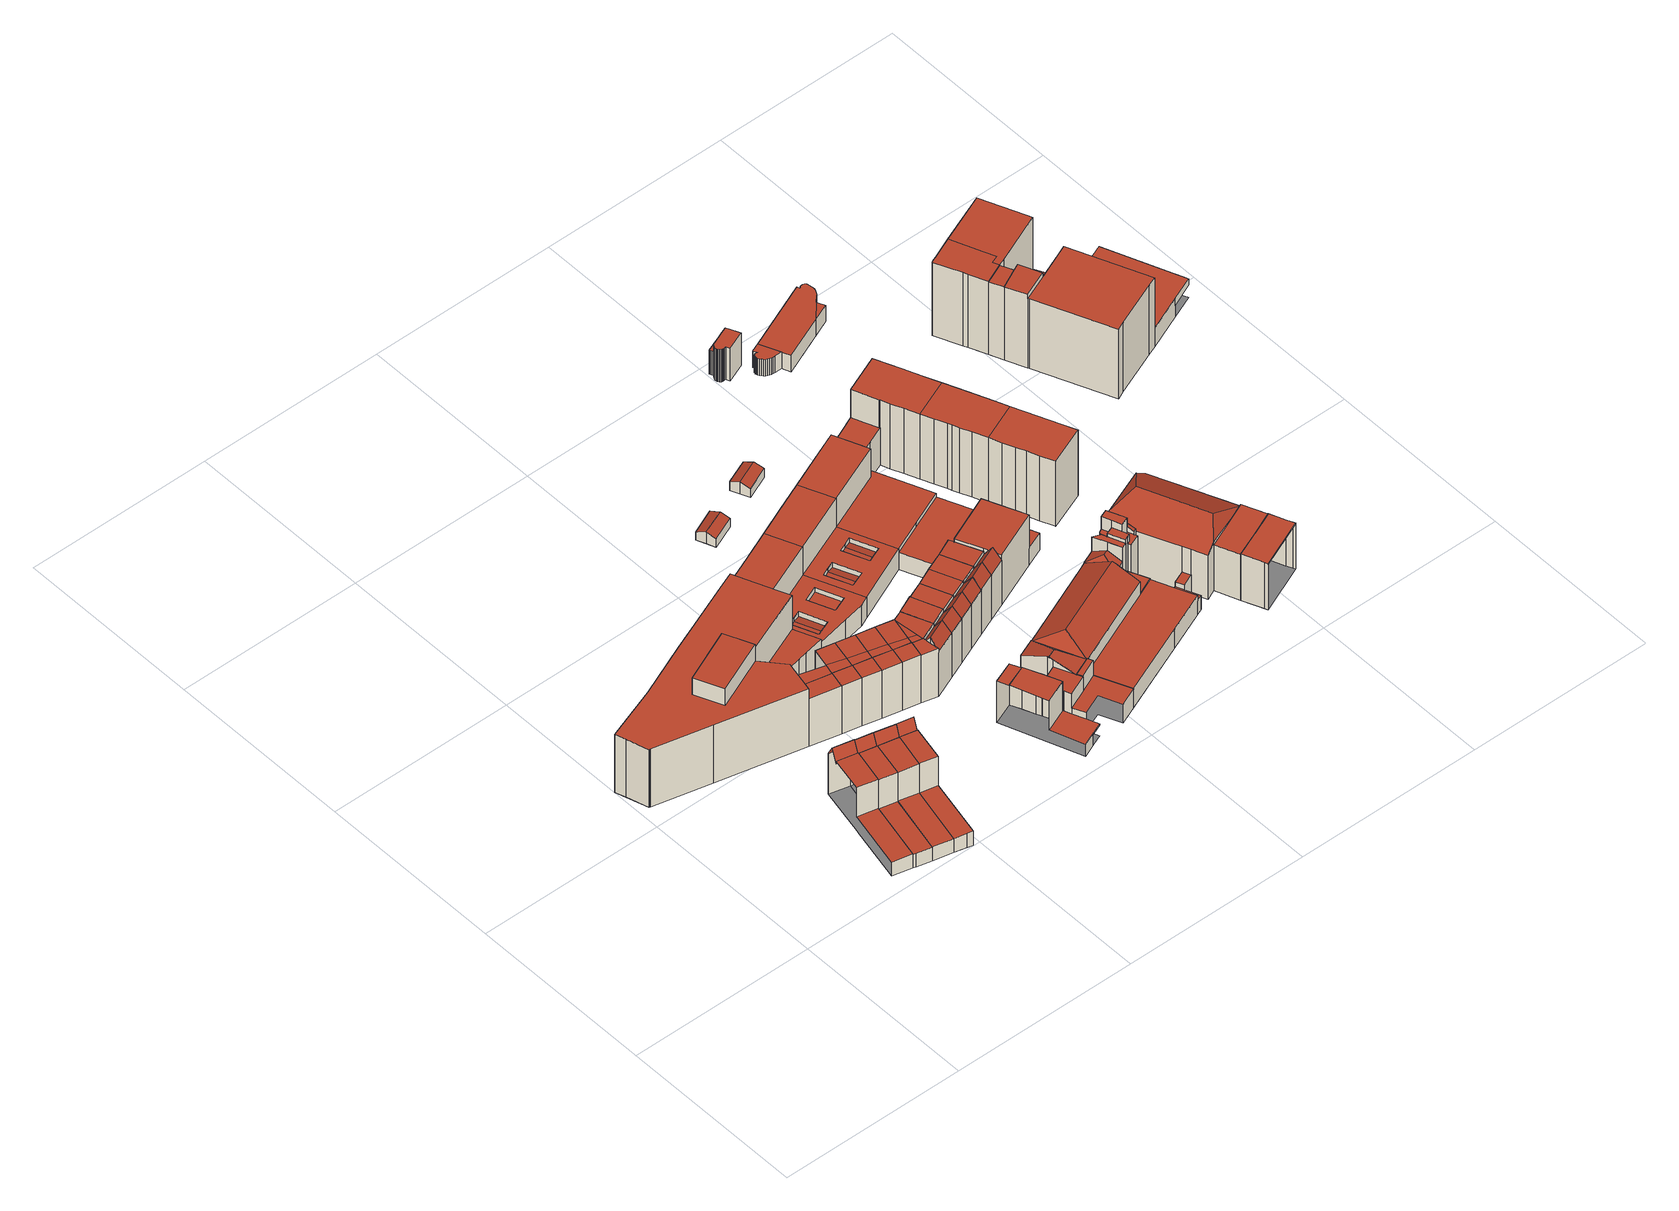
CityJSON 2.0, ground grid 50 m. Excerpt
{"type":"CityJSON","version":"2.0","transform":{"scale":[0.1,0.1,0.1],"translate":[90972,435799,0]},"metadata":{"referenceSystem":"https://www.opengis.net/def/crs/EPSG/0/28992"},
"CityObjects":{
"building1":{"type":"Building","attributes":{"TerrainHeight":0.54,"bron_tex":"UltraCAM-X 10cm juni 2008","voll_tex":"complete","bron_geo":"Lidar 15-30 punten - nov. 2008","status":"1","isWatertight":"0"},"geometry":[{"type":"MultiSurface","lod":"2","boundaries":[[[0,1,2,3,4,5]],[[6,7,8,9,10]],[[7,11,12,8]],[[13,14,15,16]],[[17,18,19,20,21,22]],[[6,10,23,22]],[[10,9,17,23]],[[9,8,24,25]],[[8,12,26,24]],[[13,16,12,11]],[[16,15,27,28]],[[15,14,0,5]],[[5,4,29,30]],[[4,3,19,18]]],"semantics":{"surfaces":[{"type":"RoofSurface"},{"type":"GroundSurface"},{"type":"WallSurface"}],"values":[0,0,0,0,1,2,2,2,2,2,2,2,2,2]}}]},
"building2":{"type":"Building","attributes":{"TerrainHeight":0.7,"bron_tex":"UltraCAM-X 10cm juni 2008","voll_tex":"complete","bron_geo":"Lidar 15-30 punten - nov. 2008","status":"1","isWatertight":"0"},"geometry":[{"type":"MultiSurface","lod":"2","boundaries":[[[30,29,31,32,33]],[[34,35,25,24]],[[24,26,36,34]],[[28,27,37,38]],[[39,40,18,17]],[[25,35,39,17]],[[28,38,36,26]],[[37,27,30,33]],[[32,31,41,40]],[[31,29,18,41]]],"semantics":{"surfaces":[{"type":"RoofSurface"},{"type":"GroundSurface"},{"type":"WallSurface"}],"values":[0,0,0,0,1,2,2,2,2,2]}}]},
"building3":{"type":"Building","attributes":{"TerrainHeight":0.67,"bron_tex":"UltraCAM-X 10cm juni 2008","voll_tex":"complete","bron_geo":"Lidar 15-30 punten - nov. 2008","status":"1","isWatertight":"0"},"geometry":[{"type":"MultiSurface","lod":"2","boundaries":[[[42,43,44,45]],[[46,47,35,34]],[[34,36,48,46]],[[38,37,49,50]],[[51,52,40,39]],[[35,47,51,39]],[[38,50,48,36]],[[49,37,42,45]],[[43,42,33,32]],[[44,43,40,52]]],"semantics":{"surfaces":[{"type":"RoofSurface"},{"type":"GroundSurface"},{"type":"WallSurface"}],"values":[0,0,0,0,1,2,2,2,2,2]}}]},
"building4":{"type":"Building","attributes":{"TerrainHeight":0.25,"bron_tex":"UltraCAM-X 10cm juni 2008","voll_tex":"complete","bron_geo":"Lidar 15-30 punten - nov. 2008","status":"1","isWatertight":"0"},"geometry":[{"type":"MultiSurface","lod":"2","boundaries":[[[53,54,55,56,57]],[[58,59,60,61,62,63,64,65,66,67,68,69,70,71,72,73,74,75,76,77,78,79,80,81,82]],[[83,84,85,86,87,88,89,90,91,92,93,94,95]],[[96,97,98,99,100,101,102,103,104,105,106,107,108,109,110]],[[53,57,59,58]],[[57,56,60,59]],[[56,55,90,89]],[[55,54,82,81]],[[54,53,58,82]],[[71,70,111,105]],[[70,69,106,111]],[[69,68,107,106]],[[68,67,108,107]],[[67,66,112,108]],[[66,65,109,112]],[[65,64,113,114]],[[64,63,115,116]],[[63,62,117,115]],[[62,61,118,119]],[[61,60,89,88]],[[81,80,91,90]],[[80,79,100,120]],[[79,78,121,122]],[[78,77,123,101]],[[77,76,102,123]],[[76,75,103,102]],[[75,74,124,103]],[[74,73,104,124]],[[73,72,125,104]],[[72,71,105,125]],[[88,87,126,127]],[[87,86,110,128]],[[86,85,96,110]],[[85,84,97,96]],[[84,83,129,97]],[[83,95,98,129]],[[95,94,130,98]],[[94,93,99,130]],[[93,92,131,99]],[[92,91,120,131]]],"semantics":{"surfaces":[{"type":"RoofSurface"},{"type":"GroundSurface"},{"type":"WallSurface"}],"values":[0,0,0,1,2,2,2,2,2,2,2,2,2,2,2,2,2,2,2,2,2,2,2,2,2,2,2,2,2,2,2,2,2,2,2,2,2,2,2,2]}}]},
"building5":{"type":"Building","attributes":{"TerrainHeight":0.63,"bron_tex":"UltraCAM-X 10cm juni 2008","voll_tex":"complete","bron_geo":"Lidar 15-30 punten - nov. 2008","status":"1","isWatertight":"0"},"geometry":[{"type":"MultiSurface","lod":"2","boundaries":[[[45,44,132,133,134]],[[135,136,137,138,139]],[[137,140,141,138]],[[142,143,144,145]],[[146,147,52,51]],[[137,136,47,46]],[[136,135,148,51]],[[135,139,146,148]],[[139,138,149,150]],[[140,137,46,48]],[[138,141,151,149]],[[143,142,50,49]],[[142,145,141,140]],[[145,144,152,153]],[[144,143,45,134]],[[134,133,154,155]],[[133,132,156,147]],[[132,44,52,156]]],"semantics":{"surfaces":[{"type":"RoofSurface"},{"type":"GroundSurface"},{"type":"WallSurface"}],"values":[0,0,0,0,1,2,2,2,2,2,2,2,2,2,2,2,2,2]}}]},
"building6":{"type":"Building","attributes":{"TerrainHeight":0.83,"bron_tex":"UltraCAM-X 10cm juni 2008","voll_tex":"complete","bron_geo":"Lidar 15-30 punten - nov. 2008","status":"1","isWatertight":"0"},"geometry":[{"type":"MultiSurface","lod":"2","boundaries":[[[122,121,157]],[[158,159,160,161,162]],[[163,164,165,166]],[[167,168,101,100,169]],[[122,157,170,100]],[[157,121,101,170]],[[159,158,100,170]],[[158,162,169,100]],[[162,161,167,169]],[[161,160,171,167]],[[164,163,170,101]],[[163,166,160,159]],[[165,164,101,168]]],"semantics":{"surfaces":[{"type":"RoofSurface"},{"type":"GroundSurface"},{"type":"WallSurface"}],"values":[0,0,0,1,2,2,2,2,2,2,2,2,2]}}]},
"building7":{"type":"Building","attributes":{"TerrainHeight":0.67,"bron_tex":"UltraCAM-X 10cm juni 2008","voll_tex":"complete","bron_geo":"Lidar 15-30 punten - nov. 2008","status":"1","isWatertight":"0"},"geometry":[{"type":"MultiSurface","lod":"2","boundaries":[[[166,172,173,174]],[[174,173,175,176]],[[177,178,179,180]],[[167,181,182,183,168]],[[166,174,167,171]],[[174,176,181,167]],[[176,175,182,181]],[[178,177,166,165]],[[177,180,172,166]],[[179,178,168,183]]],"semantics":{"surfaces":[{"type":"RoofSurface"},{"type":"GroundSurface"},{"type":"WallSurface"}],"values":[0,0,0,1,2,2,2,2,2,2]}}]},
"building8":{"type":"Building","attributes":{"TerrainHeight":0.69,"bron_tex":"UltraCAM-X 10cm juni 2008","voll_tex":"complete","bron_geo":"Lidar 15-30 punten - nov. 2008","status":"1","isWatertight":"0"},"geometry":[{"type":"MultiSurface","lod":"2","boundaries":[[[173,172,184,185]],[[175,173,185,186]],[[180,179,187,188]],[[182,189,190,183]],[[175,186,189,182]],[[180,188,184,172]],[[187,179,183,190]]],"semantics":{"surfaces":[{"type":"RoofSurface"},{"type":"GroundSurface"},{"type":"WallSurface"}],"values":[0,0,0,1,2,2,2]}}]},
"building9":{"type":"Building","attributes":{"TerrainHeight":0.71,"bron_tex":"UltraCAM-X 10cm juni 2008","voll_tex":"complete","bron_geo":"Lidar 15-30 punten - nov. 2008","status":"1","isWatertight":"0"},"geometry":[{"type":"MultiSurface","lod":"2","boundaries":[[[185,184,191,192]],[[186,185,192,193]],[[188,187,194,195]],[[189,196,197,190]],[[186,193,196,189]],[[188,195,191,184]],[[194,187,190,197]]],"semantics":{"surfaces":[{"type":"RoofSurface"},{"type":"GroundSurface"},{"type":"WallSurface"}],"values":[0,0,0,1,2,2,2]}}]},
"building10":{"type":"Building","attributes":{"TerrainHeight":0.73,"bron_tex":"UltraCAM-X 10cm juni 2008","voll_tex":"complete","bron_geo":"Lidar 15-30 punten - nov. 2008","status":"1","isWatertight":"0"},"geometry":[{"type":"MultiSurface","lod":"2","boundaries":[[[193,192,198,199]],[[192,191,200,198]],[[195,194,201,202]],[[196,203,204,197]],[[193,199,203,196]],[[199,198,205,206]],[[198,200,207,205]],[[195,202,200,191]],[[202,201,208,200]],[[201,194,197,204]]],"semantics":{"surfaces":[{"type":"RoofSurface"},{"type":"GroundSurface"},{"type":"WallSurface"}],"values":[0,0,0,1,2,2,2,2,2,2]}}]},
"building11":{"type":"Building","attributes":{"TerrainHeight":0.46,"bron_tex":"UltraCAM-X 10cm juni 2008","voll_tex":"complete","bron_geo":"Lidar 15-30 punten - nov. 2008","status":"1","isWatertight":"0"},"geometry":[{"type":"MultiSurface","lod":"2","boundaries":[[[209,210,211,212]],[[213,214,215,216,217]],[[218,219,220,221]],[[222,223,219,218]],[[224,225,226,227,228,229,230,231,232,229,228,233,226,225,234,235,236,237,238,239]],[[240,241,242,243,244,96,110,109,245]],[[114,113,116,109]],[[119,118,246,117]],[[127,126,128,246]],[[213,217,245,109]],[[217,216,240,245]],[[215,214,235,234]],[[214,213,109,115]],[[224,239,243,242]],[[239,238,244,243]],[[238,237,96,244]],[[237,236,247,248]],[[236,235,115,110]],[[232,231,223,222]],[[249,230,220,219]],[[231,249,219,223]],[[230,229,221,220]],[[229,250,218,221]],[[250,232,222,218]],[[228,227,210,209]],[[227,226,211,210]],[[226,233,212,211]],[[233,228,209,212]]],"semantics":{"surfaces":[{"type":"RoofSurface"},{"type":"GroundSurface"},{"type":"WallSurface"}],"values":[0,0,0,0,0,1,2,2,2,2,2,2,2,2,2,2,2,2,2,2,2,2,2,2,2,2,2,2]}}]},
"building12":{"type":"Building","attributes":{"TerrainHeight":0.78,"bron_tex":"UltraCAM-X 10cm juni 2008","voll_tex":"complete","bron_geo":"Lidar 15-30 punten - nov. 2008","status":"1","isWatertight":"0"},"geometry":[{"type":"MultiSurface","lod":"2","boundaries":[[[205,207,251,252]],[[206,205,252]],[[206,251,253,254]],[[200,208,255,256]],[[257,258,259,260]],[[261,257,260,262]],[[203,263,264,265,204]],[[206,254,263,203]],[[253,251,261,262]],[[200,256,251,207]],[[256,266,261]],[[267,255,258]],[[255,208,204,265]],[[259,258,265,264]],[[267,257,268]],[[257,266,268]]],"semantics":{"surfaces":[{"type":"RoofSurface"},{"type":"GroundSurface"},{"type":"WallSurface"}],"values":[0,0,0,0,0,0,1,2,2,2,2,2,2,2,2,2]}}]},
"building13":{"type":"Building","attributes":{"TerrainHeight":1.53,"bron_tex":"UltraCAM-X 10cm juni 2008","voll_tex":"complete","bron_geo":"Lidar 15-30 punten - nov. 2008","status":"1","isWatertight":"0"},"geometry":[{"type":"MultiSurface","lod":"2","boundaries":[[[269,270,271,272]],[[273,274,275,276,277,278,279,280]],[[281,282,283,284,285,286]],[[287,288,289,290,291,292,293,294]],[[281,286,271,270]],[[286,285,294,295]],[[285,284,287,294]],[[284,283,296,287]],[[283,282,273,280]],[[280,279,297,296]],[[279,278,298,297]],[[278,277,288,298]],[[276,275,299,300]],[[275,274,291,290]],[[269,272,293,292]],[[272,271,295,293]]],"semantics":{"surfaces":[{"type":"RoofSurface"},{"type":"GroundSurface"},{"type":"WallSurface"}],"values":[0,0,0,1,2,2,2,2,2,2,2,2,2,2,2,2]}}]},
"building14":{"type":"Building","attributes":{"TerrainHeight":0.74,"bron_tex":"UltraCAM-X 10cm juni 2008","voll_tex":"complete","bron_geo":"Lidar 15-30 punten - nov. 2008","status":"1","isWatertight":"0"},"geometry":[{"type":"MultiSurface","lod":"2","boundaries":[[[301,302,303,304,305]],[[306,260,307,308]],[[260,259,309,307]],[[310,311,312,264,263]],[[301,305,310,263]],[[305,304,313,314]],[[304,303,315,311]],[[303,302,306,308]],[[302,301,254,253]],[[308,307,316]],[[306,262,260]],[[309,259,264,312]]],"semantics":{"surfaces":[{"type":"RoofSurface"},{"type":"GroundSurface"},{"type":"WallSurface"}],"values":[0,0,0,1,2,2,2,2,2,2,2,2]}}]},
"building15":{"type":"Building","attributes":{"TerrainHeight":0.78,"bron_tex":"UltraCAM-X 10cm juni 2008","voll_tex":"complete","bron_geo":"Lidar 15-30 punten - nov. 2008","status":"1","isWatertight":"0"},"geometry":[{"type":"MultiSurface","lod":"2","boundaries":[[[314,313,317,318,319]],[[316,307,320,321]],[[307,309,322,320]],[[323,324,312,311,310]],[[322,309,312,324]],[[314,319,323,310]],[[319,318,325,323]],[[318,317,316,321]],[[317,313,311,315]]],"semantics":{"surfaces":[{"type":"RoofSurface"},{"type":"GroundSurface"},{"type":"WallSurface"}],"values":[0,0,0,1,2,2,2,2,2]}}]},
"building16":{"type":"Building","attributes":{"TerrainHeight":0.23,"bron_tex":"UltraCAM-X 10cm juni 2008","voll_tex":"complete","bron_geo":"Lidar 15-30 punten - nov. 2008","status":"1","isWatertight":"0"},"geometry":[{"type":"MultiSurface","lod":"2","boundaries":[[[326,327,328,329]],[[327,330,331,328]],[[332,333,334,335]],[[326,329,334,333]],[[329,328,336,334]],[[327,326,333,337]],[[328,331,335,336]],[[331,330,332,335]],[[330,327,337,332]]],"semantics":{"surfaces":[{"type":"RoofSurface"},{"type":"GroundSurface"},{"type":"WallSurface"}],"values":[0,0,1,2,2,2,2,2,2]}}]},
"building17":{"type":"Building","attributes":{"TerrainHeight":0.76,"bron_tex":"UltraCAM-X 10cm juni 2008","voll_tex":"complete","bron_geo":"Lidar 15-30 punten - nov. 2008","status":"1","isWatertight":"0"},"geometry":[{"type":"MultiSurface","lod":"2","boundaries":[[[319,318,338,339,340]],[[320,322,341,342]],[[321,320,342,343]],[[344,345,346,324,323]],[[319,340,344,323]],[[340,339,345,344]],[[339,338,347,345]],[[338,318,321,343]],[[318,319,323,325]],[[341,322,324,346]]],"semantics":{"surfaces":[{"type":"RoofSurface"},{"type":"GroundSurface"},{"type":"WallSurface"}],"values":[0,0,0,1,2,2,2,2,2,2]}}]},
"building18":{"type":"Building","attributes":{"TerrainHeight":0.46,"bron_tex":"UltraCAM-X 10cm juni 2008","voll_tex":"complete","bron_geo":"Lidar 15-30 punten - nov. 2008","status":"1","isWatertight":"0"},"geometry":[{"type":"MultiSurface","lod":"2","boundaries":[[[216,215,348,349,350]],[[351,352,353,354,355,356,357,358,359,360,357,356,353,352,234,225,224]],[[361,362,363,364]],[[364,363,365,366]],[[367,368,369,370]],[[370,369,371,372]],[[373,374,242,241,240,375]],[[216,350,375,240]],[[350,349,373,375]],[[348,215,234,352]],[[351,224,242,374]],[[359,358,368,367]],[[358,376,369,368]],[[376,357,371,369]],[[357,360,372,371]],[[377,359,367,370]],[[360,377,370,372]],[[356,355,362,361]],[[378,354,365,363]],[[355,378,363,362]],[[354,353,366,365]],[[353,379,364,366]],[[379,356,361,364]]],"semantics":{"surfaces":[{"type":"RoofSurface"},{"type":"GroundSurface"},{"type":"WallSurface"}],"values":[0,0,0,0,0,0,1,2,2,2,2,2,2,2,2,2,2,2,2,2,2,2,2]}}]},
"building19":{"type":"Building","attributes":{"TerrainHeight":0.69,"bron_tex":"UltraCAM-X 10cm juni 2008","voll_tex":"complete","bron_geo":"Lidar 15-30 punten - nov. 2008","status":"1","isWatertight":"0"},"geometry":[{"type":"MultiSurface","lod":"2","boundaries":[[[340,338,380,381]],[[382,383,384,385]],[[382,385,386,387]],[[388,389,346,345,344]],[[384,390,385]],[[384,383,346,389]],[[383,382,342,341]],[[382,387,343,342]],[[340,381,388,344]],[[381,380,391,388]],[[380,338,387,386]],[[338,340,344,347]]],"semantics":{"surfaces":[{"type":"RoofSurface"},{"type":"GroundSurface"},{"type":"WallSurface"}],"values":[0,0,0,1,2,2,2,2,2,2,2,2]}}]},
"building20":{"type":"Building","attributes":{"TerrainHeight":0.71,"bron_tex":"UltraCAM-X 10cm juni 2008","voll_tex":"complete","bron_geo":"Lidar 15-30 punten - nov. 2008","status":"1","isWatertight":"0"},"geometry":[{"type":"MultiSurface","lod":"2","boundaries":[[[381,380,392,393,394,395,396]],[[385,390,397,398]],[[386,385,398,399]],[[400,401,402,403,389,388]],[[381,396,400,388]],[[396,395,404,405]],[[395,394,406,401]],[[394,393,402,406]],[[393,392,407,402]],[[392,380,386,399]],[[380,381,388,391]],[[398,397,403,408]],[[397,390,389,403]],[[399,398,408,407]]],"semantics":{"surfaces":[{"type":"RoofSurface"},{"type":"GroundSurface"},{"type":"WallSurface"}],"values":[0,0,0,1,2,2,2,2,2,2,2,2,2,2]}}]},
"building21":{"type":"Building","attributes":{"TerrainHeight":0.16,"bron_tex":"UltraCAM-X 10cm juni 2008","voll_tex":"complete","bron_geo":"Lidar 15-30 punten - nov. 2008","status":"1","isWatertight":"0"},"geometry":[{"type":"MultiSurface","lod":"2","boundaries":[[[409,410,411,412]],[[413,409,412,414]],[[415,416,417,418]],[[412,411,418,419]],[[411,410,415,418]],[[410,409,420,415]],[[413,414,417,416]],[[414,412,419,417]],[[409,413,416,420]]],"semantics":{"surfaces":[{"type":"RoofSurface"},{"type":"GroundSurface"},{"type":"WallSurface"}],"values":[0,0,1,2,2,2,2,2,2]}}]},
"building22":{"type":"Building","attributes":{"TerrainHeight":0.47,"bron_tex":"UltraCAM-X 10cm juni 2008","voll_tex":"complete","bron_geo":"Lidar 15-30 punten - nov. 2008","status":"1","isWatertight":"0"},"geometry":[{"type":"MultiSurface","lod":"2","boundaries":[[[349,348,421,422,423,424]],[[425,426,427,428,352,351,429]],[[430,431,432,374,373,433,434,435]],[[349,424,433,373]],[[424,423,434,433]],[[423,422,436,437]],[[422,421,428,427]],[[421,348,352,428]],[[426,425,431,430]],[[425,429,438,439]],[[429,351,440,438]]],"semantics":{"surfaces":[{"type":"RoofSurface"},{"type":"GroundSurface"},{"type":"WallSurface"}],"values":[0,0,1,2,2,2,2,2,2,2,2]}}]},
"building23":{"type":"Building","attributes":{"TerrainHeight":0.53,"bron_tex":"UltraCAM-X 10cm juni 2008","voll_tex":"complete","bron_geo":"Lidar 15-30 punten - nov. 2008","status":"1","isWatertight":"0"},"geometry":[{"type":"MultiSurface","lod":"2","boundaries":[[[441,442,443,444,445,446]],[[447,448,449,450,451]],[[440,405,404,452,453,454,439,438]],[[432,431,455,456,457,403,402,401,400,374]],[[451,450,455,458]],[[450,449,456,455]],[[449,448,457,456]],[[439,454,458,431]],[[454,453,447,451]],[[452,404,401,406]],[[405,440,374,400]],[[441,446,453,452]],[[446,445,448,447]],[[445,444,403,457]],[[444,443,407,403]],[[443,442,402,407]],[[442,441,406,402]]],"semantics":{"surfaces":[{"type":"RoofSurface"},{"type":"GroundSurface"},{"type":"WallSurface"}],"values":[0,0,0,1,2,2,2,2,2,2,2,2,2,2,2,2,2]}}]},
"building24":{"type":"Building","attributes":{"TerrainHeight":1.67,"bron_tex":"UltraCAM-X 10cm juni 2008","voll_tex":"complete","bron_geo":"Lidar 15-30 punten - nov. 2008","status":"1","isWatertight":"0"},"geometry":[{"type":"MultiSurface","lod":"2","boundaries":[[[459,460,461,462,463]],[[464,465,466,467]],[[468,469,470,471,472]],[[473,474,475,476,477,478,479,480]],[[481,482,483,484,485,486,487]],[[488,489,490,491,492,493]],[[494,495,496,497]],[[498,499,500]],[[499,501,502,503,500]],[[504,502,501]],[[505,506,507,508,509,510,504,501,499,498]],[[511,512,513,514,515,516,517]],[[518,519,520,521,522,523]],[[524,525,526,527,528]],[[529,530,531,532,533]],[[534,529,533,535]],[[536,537,538,539,540]],[[541,542,543,544,545,546]],[[547,548,549,550,551]],[[552,553,554]],[[551,550,555]],[[549,556,557,555,550]],[[553,558,559,560,554]],[[548,556,549]],[[561,562,563,564]],[[565,566,567,568]],[[569,570,564,563]],[[552,554,560,571,572]],[[562,569,563]],[[573,574,575,576,577,578,579,580,581,582,575,574,583,584,585,586,587,588,589,590,591,288,287,592,593,594,595,596,597,598,599,600]],[[533,532,507,601]],[[532,531,576,575]],[[531,530,515,514]],[[534,535,496,495]],[[535,533,601,506]],[[536,540,596,595]],[[540,539,525,524]],[[538,537,463,462]],[[602,536,561,564]],[[537,602,564,570]],[[514,513,577,576]],[[513,512,578,577]],[[512,511,579,578]],[[541,546,592,287]],[[545,544,481,487]],[[544,543,297,298]],[[543,542,296,297]],[[542,541,287,296]],[[519,518,598,603]],[[518,523,495,494]],[[523,604,529,534]],[[604,522,530,529]],[[522,521,516,515]],[[521,520,493,492]],[[520,519,527,526]],[[494,497,599,598]],[[524,528,597,596]],[[528,527,603,597]],[[547,551,605,594]],[[548,547,594,593]],[[551,555,553,552]],[[606,556,546]],[[560,559,569,607]],[[559,558,460,459]],[[558,553,473,480]],[[556,548,593,592]],[[562,561,595,608]],[[565,568,555,557]],[[568,567,474,473]],[[567,566,487,486]],[[566,565,557,545]],[[570,569,459,463]],[[552,572,609,605]],[[572,571,608,609]],[[610,560,607]],[[610,562,571]],[[498,500,573,600]],[[500,503,574,573]],[[503,502,583,574]],[[611,504,612]],[[505,498,600,599]],[[504,510,585,584]],[[510,509,586,585]],[[509,508,464,467]],[[508,507,575,582]],[[506,505,497,496]],[[462,461,613,580]],[[461,460,480,479]],[[465,464,582,614]],[[467,466,587,586]],[[466,465,468,472]],[[469,468,614,581]],[[472,471,588,587]],[[471,470,615,588]],[[479,478,581,613]],[[478,477,470,469]],[[477,476,589,615]],[[476,475,616,589]],[[475,474,486,485]],[[485,484,590,616]],[[482,481,298,288]],[[488,493,526,525]],[[492,491,517,516]],[[491,490,511,517]],[[490,489,580,579]],[[489,488,539,538]]],"semantics":{"surfaces":[{"type":"RoofSurface"},{"type":"GroundSurface"},{"type":"WallSurface"}],"values":[0,0,0,0,0,0,0,0,0,0,0,0,0,0,0,0,0,0,0,0,0,0,0,0,0,0,0,0,0,1,2,2,2,2,2,2,2,2,2,2,2,2,2,2,2,2,2,2,2,2,2,2,2,2,2,2,2,2,2,2,2,2,2,2,2,2,2,2,2,2,2,2,2,2,2,2,2,2,2,2,2,2,2,2,2,2,2,2,2,2,2,2,2,2,2,2,2,2,2,2,2,2,2,2,2,2]}}]},
"building25":{"type":"Building","attributes":{"TerrainHeight":0.46,"bron_tex":"UltraCAM-X 10cm juni 2008","voll_tex":"complete","bron_geo":"Lidar 15-30 punten - nov. 2008","status":"1","isWatertight":"0"},"geometry":[{"type":"MultiSurface","lod":"2","boundaries":[[[437,436,617,618,619,620,621,622]],[[623,624,625,626,627,430,435,434]],[[437,622,623,434]],[[622,621,624,623]],[[619,618,627,626]],[[618,617,430,627]],[[617,436,427,426]]],"semantics":{"surfaces":[{"type":"RoofSurface"},{"type":"GroundSurface"},{"type":"WallSurface"}],"values":[0,1,2,2,2,2,2]}}]},
"building26":{"type":"Building","attributes":{"TerrainHeight":0.5,"bron_tex":"UltraCAM-X 10cm juni 2008","voll_tex":"complete","bron_geo":"Lidar 15-30 punten - nov. 2008","status":"1","isWatertight":"0"},"geometry":[{"type":"MultiSurface","lod":"2","boundaries":[[[628,629,630,631,632,633,634,635,636,637,638]],[[624,639,640,641,642,643,644,645,646,626,625]],[[628,638,639,624]],[[638,637,640,639]],[[637,636,641,640]],[[636,635,642,641]],[[635,634,643,642]],[[633,632,645,644]],[[632,631,646,645]],[[631,630,626,646]],[[630,629,620,619]],[[629,628,621,620]]],"semantics":{"surfaces":[{"type":"RoofSurface"},{"type":"GroundSurface"},{"type":"WallSurface"}],"values":[0,1,2,2,2,2,2,2,2,2,2,2]}}]},
"building27":{"type":"Building","attributes":{"TerrainHeight":-0.56,"bron_tex":"UltraCAM-X 10cm juni 2008","voll_tex":"complete","bron_geo":"Lidar 15-30 punten - nov. 2008","status":"1","isWatertight":"0"},"geometry":[{"type":"MultiSurface","lod":"2","boundaries":[[[647,648,649,650,651,652,653,654,655,656,657,658,659,660,661,662,663,664,665,666,667,668,669,670,671]],[[672,673,674,675,676,677]],[[678,679,680,681,682,683,684,685,686,687,688,689,690,691,692,693,694,695,696,697,698,699,700,701,702,703,704,705,706]],[[647,671,699,698]],[[671,670,700,699]],[[670,669,701,700]],[[669,668,702,701]],[[668,667,703,702]],[[667,666,704,703]],[[666,665,705,704]],[[665,664,676,675]],[[664,663,682,681]],[[663,662,683,682]],[[662,661,684,683]],[[661,660,685,684]],[[660,659,686,685]],[[659,658,687,686]],[[658,657,688,687]],[[657,656,689,688]],[[656,655,690,689]],[[655,654,691,690]],[[654,653,692,691]],[[653,652,693,692]],[[652,651,694,693]],[[651,650,695,694]],[[650,649,696,695]],[[649,648,697,696]],[[648,647,698,697]],[[672,677,680,679]],[[677,676,681,680]],[[675,674,706,705]],[[674,673,678,706]],[[673,672,679,678]]],"semantics":{"surfaces":[{"type":"RoofSurface"},{"type":"GroundSurface"},{"type":"WallSurface"}],"values":[0,0,1,2,2,2,2,2,2,2,2,2,2,2,2,2,2,2,2,2,2,2,2,2,2,2,2,2,2,2,2,2,2]}}]},
"building28":{"type":"Building","attributes":{"TerrainHeight":0.44,"bron_tex":"UltraCAM-X 10cm juni 2008","voll_tex":"complete","bron_geo":"Lidar 15-30 punten - nov. 2008","status":"1","isWatertight":"0"},"geometry":[{"type":"MultiSurface","lod":"2","boundaries":[[[634,633,707,708,709,710,711,712,713,714,715]],[[644,643,716,717,718,719,720,721,722,723,724]],[[634,715,716,643]],[[715,714,717,716]],[[714,713,718,717]],[[712,711,720,719]],[[711,710,721,720]],[[710,709,722,721]],[[709,708,723,722]],[[708,707,724,723]],[[707,633,644,724]]],"semantics":{"surfaces":[{"type":"RoofSurface"},{"type":"GroundSurface"},{"type":"WallSurface"}],"values":[0,1,2,2,2,2,2,2,2,2,2]}}]},
"building29":{"type":"Building","attributes":{"TerrainHeight":0.51,"bron_tex":"UltraCAM-X 10cm juni 2008","voll_tex":"complete","bron_geo":"Lidar 15-30 punten - nov. 2008","status":"1","isWatertight":"0"},"geometry":[{"type":"MultiSurface","lod":"2","boundaries":[[[713,712,725,726,727,728,729,730,731,732,733]],[[719,718,734,735,736,737,738,739,740,741,742]],[[713,733,734,718]],[[733,732,735,734]],[[732,731,736,735]],[[731,730,737,736]],[[730,729,738,737]],[[729,728,739,738]],[[728,727,740,739]],[[727,726,741,740]],[[726,725,742,741]],[[725,712,719,742]]],"semantics":{"surfaces":[{"type":"RoofSurface"},{"type":"GroundSurface"},{"type":"WallSurface"}],"values":[0,1,2,2,2,2,2,2,2,2,2,2]}}]},
"building30":{"type":"Building","attributes":{"TerrainHeight":2.17,"bron_tex":"UltraCAM-X 10cm juni 2008","voll_tex":"complete","bron_geo":"Lidar 15-30 punten - nov. 2008","status":"1","isWatertight":"0"},"geometry":[{"type":"MultiSurface","lod":"2","boundaries":[[[612,743,744,745]],[[584,583,746,747]],[[748,744,746,749]],[[611,745,502]],[[745,744,746,583]],[[743,612,584,747]]],"semantics":{"surfaces":[{"type":"RoofSurface"},{"type":"GroundSurface"},{"type":"WallSurface"}],"values":[0,1,2,2,2,2]}}]},
"building31":{"type":"Building","attributes":{"TerrainHeight":2.11,"bron_tex":"UltraCAM-X 10cm juni 2008","voll_tex":"complete","bron_geo":"Lidar 15-30 punten - nov. 2008","status":"1","isWatertight":"0"},"geometry":[{"type":"MultiSurface","lod":"2","boundaries":[[[750,751,752,753,754,755,756,757]],[[746,758,759,760,747]],[[750,757,749,747]],[[757,756,744,748]],[[756,755,758,746]],[[755,754,761,758]],[[754,753,759,761]],[[753,752,762,763]],[[752,751,764,760]],[[751,750,747,764]]],"semantics":{"surfaces":[{"type":"RoofSurface"},{"type":"GroundSurface"},{"type":"WallSurface"}],"values":[0,1,2,2,2,2,2,2,2,2]}}]},
"building32":{"type":"Building","attributes":{"TerrainHeight":0.18,"bron_tex":"UltraCAM-X 10cm juni 2008","voll_tex":"complete","bron_geo":"Lidar 15-30 punten - nov. 2008","status":"1","isWatertight":"0"},"geometry":[{"type":"MultiSurface","lod":"2","boundaries":[[[765,766,767,768,769,770,771,772,773,774,775,776,777,778,779,780,781,782,783,784,785,786,787,788,789,790,791,792,793,794,795,796,797,798]],[[769,799,770]],[[800,801,802,803,804,805,806,807,808,809,810,811,812,813,814,815,816,817,818,819,820,821,822,823,824,825,826,827,828,829,830]],[[831,832,833,834,835,836,837,838,839,840,841,842,843,844,845,846,847,848,849,850,851,852,853,854,855,856,857,858,859,860,861,862,863,864,865,866,867,868,869,870,871,872,873,874,875,876,877,878,879,880,881,882,883,884,885,886,887,888,889,890,891,892]],[[766,765,832,893]],[[765,798,833,832]],[[798,797,834,833]],[[797,796,835,834]],[[796,795,836,835]],[[795,794,837,836]],[[794,793,838,837]],[[793,792,839,838]],[[792,791,840,839]],[[791,790,841,840]],[[790,789,842,841]],[[789,788,843,842]],[[788,787,844,843]],[[787,786,845,844]],[[786,785,846,845]],[[785,784,847,846]],[[784,783,848,847]],[[783,782,849,848]],[[782,781,850,849]],[[781,780,851,850]],[[780,779,852,851]],[[779,778,853,852]],[[778,777,854,853]],[[777,776,855,854]],[[776,775,856,855]],[[775,774,857,856]],[[774,773,858,857]],[[773,772,859,858]],[[772,771,860,859]],[[771,770,861,860]],[[769,768,863,894]],[[768,767,864,863]],[[770,799,862,861]],[[799,769,894,862]],[[800,830,879,878]],[[830,829,880,879]],[[829,828,881,880]],[[828,827,882,881]],[[827,826,883,882]],[[826,825,884,883]],[[825,824,885,884]],[[824,823,886,885]],[[823,822,887,886]],[[822,821,888,887]],[[821,820,889,888]],[[820,819,890,889]],[[819,818,891,890]],[[818,817,892,891]],[[817,816,831,892]],[[816,815,893,831]],[[815,814,767,766]],[[814,813,865,864]],[[813,812,866,865]],[[812,811,867,866]],[[811,810,868,867]],[[810,809,869,868]],[[809,808,870,869]],[[808,807,871,870]],[[807,806,872,871]],[[806,805,873,872]],[[805,804,874,873]],[[804,803,875,874]],[[803,802,876,875]],[[802,801,877,876]],[[801,800,878,877]]],"semantics":{"surfaces":[{"type":"RoofSurface"},{"type":"GroundSurface"},{"type":"WallSurface"}],"values":[0,0,0,1,2,2,2,2,2,2,2,2,2,2,2,2,2,2,2,2,2,2,2,2,2,2,2,2,2,2,2,2,2,2,2,2,2,2,2,2,2,2,2,2,2,2,2,2,2,2,2,2,2,2,2,2,2,2,2,2,2,2,2,2,2,2,2,2,2]}}]},
"building33":{"type":"Building","attributes":{"TerrainHeight":0.51,"bron_tex":"UltraCAM-X 10cm juni 2008","voll_tex":"complete","bron_geo":"Lidar 15-30 punten - nov. 2008","status":"1","isWatertight":"0"},"geometry":[{"type":"MultiSurface","lod":"2","boundaries":[[[895,896,897,898]],[[899,900,901,902,903,904,905,906,907,908,909]],[[910,911,912,913,914]],[[915,916,917,918,919,920,921,922,923,924,925,926,927]],[[898,897,916,928]],[[896,895,929,930]],[[899,909,923,922]],[[909,908,924,923]],[[908,907,925,924]],[[903,902,895,898]],[[902,901,920,929]],[[901,900,921,920]],[[900,899,922,921]],[[910,914,897,896]],[[914,913,931,932]],[[913,933,934,935]],[[933,912,936,934]],[[912,911,937,938]],[[911,910,930,919]]],"semantics":{"surfaces":[{"type":"RoofSurface"},{"type":"GroundSurface"},{"type":"WallSurface"}],"values":[0,0,0,1,2,2,2,2,2,2,2,2,2,2,2,2,2,2,2]}}]},
"building34":{"type":"Building","attributes":{"TerrainHeight":0.54,"bron_tex":"UltraCAM-X 10cm juni 2008","voll_tex":"complete","bron_geo":"Lidar 15-30 punten - nov. 2008","status":"1","isWatertight":"0"},"geometry":[{"type":"MultiSurface","lod":"2","boundaries":[[[907,906,905,904,903,939,940,941,942]],[[943,935,934,944,945]],[[946,932,931,943]],[[934,936,947,948,944]],[[949,950,951,918,917,916,915,927,926,925,952,953]],[[935,954,931]],[[932,946,928,916]],[[948,947,951,950]],[[907,942,952,925]],[[942,941,953,952]],[[939,955,943,945]],[[955,903,946,943]]],"semantics":{"surfaces":[{"type":"RoofSurface"},{"type":"GroundSurface"},{"type":"WallSurface"}],"values":[0,0,0,0,1,2,2,2,2,2,2,2]}}]},
"building35":{"type":"Building","attributes":{"TerrainHeight":2.88,"bron_tex":"UltraCAM-X 10cm juni 2008","voll_tex":"complete","bron_geo":"Lidar 15-30 punten - nov. 2008","status":"1","isWatertight":"0"},"geometry":[{"type":"MultiSurface","lod":"2","boundaries":[[[937,956,957,958,959,960,961,962,938]],[[963,964,965,966,967,968,969,970]],[[951,950,971,972,973,974,975,976,977,978,979,919,918]],[[938,962,947,936]],[[962,961,980,951]],[[961,960,964,963]],[[960,959,976,981]],[[959,958,977,976]],[[958,957,978,977]],[[957,956,979,978]],[[956,937,919,979]],[[963,970,950,980]],[[969,968,982,983]],[[968,967,984,985]],[[967,966,986,987]],[[966,965,988,989]],[[965,964,981,975]]],"semantics":{"surfaces":[{"type":"RoofSurface"},{"type":"GroundSurface"},{"type":"WallSurface"}],"values":[0,0,1,2,2,2,2,2,2,2,2,2,2,2,2,2,2]}}]}
},
"vertices":[
[321,204,43],[321,202,43],[320,199,43],[286,48,43],[337,36,44],[373,192,44],[349,330,125],[345,312,159],[398,300,159],[402,317,125],[350,329,125],[341,294,126],[394,282,126],[341,294,134],[321,204,134],[373,192,134],[394,282,134],[402,317,0],[337,36,0],[286,48,0],[320,199,0],[321,202,0],[349,330,0],[350,329,0],[398,300,158],[402,317,124],[394,282,125],[373,192,132],[394,282,132],[337,36,42],[373,192,42],
[345,34,42],[384,25,42],[420,181,42],[444,289,158],[448,307,124],[440,271,124],[420,181,133],[440,271,133],[448,307,0],[384,25,0],[345,34,0],
[420,181,43],[384,25,43],[436,13,43],[473,169,43],[499,276,158],[503,294,124],[495,259,124],[473,169,133],[495,259,133],[503,294,0],[436,13,0],
[210,623,230],[242,550,230],[382,610,230],[375,626,230],[350,684,230],[210,623,179],[350,684,179],[375,626,179],[576,709,179],[560,745,179],[554,761,179],[532,813,179],[518,848,179],[473,830,179],[344,777,179],[283,752,179],[141,692,179],[32,653,179],[1,642,179],[10,614,179],[27,557,179],[28,557,179],[31,557,179],[31,556,179],[183,521,179],[413,468,179],[427,530,179],[432,552,179],[382,610,179],[242,550,179],[526,628,74],[551,633,74],[603,643,74],[583,692,74],[579,701,74],[576,709,74],[375,626,74],[382,610,74],[432,552,74],[438,582,74],[441,600,74],[463,609,74],[496,622,74],[603,643,0],[551,633,0],[496,622,0],[441,600,0],[427,530,0],[413,468,0],[31,556,0],[31,557,0],[27,557,0],[1,642,0],[141,692,0],[283,752,0],[344,777,0],[518,848,0],[583,692,0],[32,653,0],[473,830,0],[532,813,177],[518,848,177],[554,761,0],[532,813,0],[560,745,0],[576,709,177],[560,745,177],[432,552,0],[413,468,173],[427,530,173],[183,521,0],[28,557,0],[10,614,0],[579,701,72],[576,709,72],[579,701,0],[526,628,0],[463,609,0],[438,582,0],
[469,5,44],[483,2,44],[518,158,44],[515,292,125],[503,294,125],[499,276,159],[542,267,159],[546,285,125],[495,259,125],[538,249,124],[495,259,134],[473,169,134],[518,158,134],[538,249,134],[546,285,0],[483,2,0],[515,292,0],[542,267,156],[546,285,122],[538,249,122],[518,158,132],[538,249,132],[483,2,41],[518,158,41],[469,5,0],
[423,511,173],[427,530,147],[423,511,147],[504,493,147],[511,521,147],[445,540,147],[423,511,148],[413,468,148],[493,450,148],[504,493,148],[511,521,0],[493,450,0],[445,540,0],[423,511,0],[504,493,0],
[552,482,148],[558,507,148],[511,521,148],[570,560,148],[522,570,148],[504,493,149],[493,450,149],[542,439,149],[552,482,149],[522,570,0],[570,560,0],[542,439,0],
[601,471,148],[606,494,148],[619,549,148],[591,428,149],[601,471,149],[619,549,0],[591,428,0],
[650,460,148],[654,480,148],[668,539,148],[640,417,149],[650,460,149],[668,539,0],[640,417,0],
[700,467,148],[715,528,148],[696,449,148],[686,407,149],[696,449,149],[715,528,0],[686,407,0],[700,467,147],[715,528,147],[696,449,147],[686,407,148],
[665,763,50],[692,697,50],[732,713,50],[705,780,50],[518,848,152],[554,761,152],[710,826,152],[673,913,152],[595,880,152],[609,740,53],[636,673,53],[656,681,49],[629,748,49],[589,731,49],[616,665,49],[770,682,64],[738,759,64],[732,713,64],[692,697,64],[665,763,64],[629,748,64],[656,681,64],[616,665,64],[589,731,64],[705,780,64],[710,826,64],[554,761,64],[583,692,64],[603,643,64],[689,660,64],[745,671,64],[673,913,0],[738,759,0],[770,682,0],[745,671,0],[689,660,0],[595,880,0],[576,709,0],[583,692,38],[603,643,38],[636,673,64],[609,740,64],
[724,443,147],[722,460,147],[772,463,147],[741,539,147],[729,397,148],[724,443,148],[726,420,167],[729,397,137],[789,422,137],[780,443,167],[724,443,136],[772,463,136],[741,539,0],[789,422,0],[729,397,0],[725,434,148],[728,406,148],[726,420,148],
[772,253,128],[783,224,128],[840,247,128],[827,275,128],[817,130,39],[848,45,38],[881,60,38],[913,73,38],[901,104,38],[887,135,39],[880,153,39],[878,156,39],[783,224,130],[817,130,130],[878,156,130],[859,202,130],[853,216,130],[840,247,130],[859,202,0],[901,104,0],[913,73,0],[881,60,0],[848,45,0],[772,253,0],[827,275,0],[853,216,0],[840,247,0],[878,156,0],[880,153,0],[887,135,0],[881,60,32],[913,73,32],
[741,539,148],[772,463,148],[817,482,148],[791,549,148],[787,559,148],[772,463,137],[825,461,167],[817,482,137],[834,441,137],[787,559,0],[791,549,0],[834,441,0],[791,549,145],[787,559,145],[817,482,0],[817,482,136],
[817,482,145],[863,501,145],[832,578,145],[871,480,167],[863,501,136],[879,460,137],[832,578,0],[879,460,0],[863,501,0],
[647,1109,26],[657,1086,36],[721,1113,36],[712,1137,26],[666,1063,26],[731,1090,26],[666,1063,0],[647,1109,0],[712,1137,0],[731,1090,0],[721,1113,0],[657,1086,0],
[908,520,145],[881,587,145],[877,598,145],[925,479,137],[917,499,167],[908,520,136],[877,598,0],[881,587,0],[925,479,0],[908,520,0],
[863,889,152],[826,978,152],[750,946,152],[921,748,64],[863,889,64],[862,845,64],[889,778,64],[850,762,64],[822,828,64],[812,746,64],[772,730,64],[744,796,64],[784,813,64],[822,828,50],[850,762,50],[869,770,54],[842,836,54],[889,778,50],[862,845,50],[744,796,49],[772,730,49],[792,738,54],[764,805,54],[812,746,49],[784,813,49],[826,978,0],[921,748,0],[750,946,0],[792,738,64],[764,805,64],[869,770,64],[842,836,64],
[955,539,145],[923,617,145],[917,499,168],[925,479,138],[971,498,138],[963,519,168],[955,539,137],[908,520,137],[923,617,0],[971,498,0],[971,498,137],[955,539,0],
[1002,559,145],[974,623,145],[974,624,145],[973,627,145],[968,637,145],[1019,518,137],[1011,539,168],[1002,559,137],[968,637,0],[973,627,0],[974,623,0],[1019,518,0],[973,627,53],[968,637,53],[974,624,0],[1002,559,0],[1011,539,0],
[814,1153,37],[824,1129,27],[887,1156,27],[877,1179,37],[804,1176,27],[867,1202,27],[824,1129,0],[804,1176,0],[867,1202,0],[887,1156,0],[877,1179,0],[814,1153,0],
[1021,955,152],[1011,979,152],[984,1045,152],[906,1012,152],[1096,823,64],[1028,986,64],[1011,979,64],[1021,955,64],[1002,783,64],[1028,986,0],[1096,823,0],[1002,783,0],[906,1012,0],[984,1045,0],[1011,979,0],[1011,979,115],[984,1045,115],[1002,783,53],[1096,823,53],[921,748,53],
[974,624,155],[974,623,155],[1002,559,155],[1019,518,155],[1145,571,155],[1099,678,155],[1099,678,52],[1145,571,52],[1192,590,52],[1192,592,52],[1148,699,52],[974,624,53],[1099,678,53],[1148,699,53],[1192,592,0],[1192,590,0],[1145,571,0],[1148,699,0],
[1205,353,61],[1229,298,61],[1276,319,61],[1252,373,61],[1239,368,61],[1344,291,58],[1313,278,58],[1322,257,58],[1353,270,58],[1313,278,43],[1296,271,43],[1321,213,43],[1337,220,43],[1322,257,43],[982,193,59],[988,179,59],[1027,89,59],[1216,169,59],[1321,213,59],[1296,271,59],[1276,319,59],[1229,298,59],[887,135,58],[901,104,58],[954,126,58],[978,69,58],[1027,89,58],[988,179,58],[940,158,58],[1235,415,156],[1252,373,156],[1263,378,156],[1270,381,156],[1264,398,156],[1254,422,156],[1265,454,121],[1275,430,121],[1286,434,121],[1281,446,121],[1288,471,146],[1363,464,179],[1413,522,145],[1435,291,179],[1523,300,137],[1432,514,137],[1396,245,152],[1281,446,138],[1286,434,138],[1300,394,137],[1344,291,137],[1353,270,137],[1369,233,137],[1263,378,134],[1266,370,134],[1295,382,134],[1292,390,134],[1285,406,134],[1264,398,134],[1270,381,134],[1265,454,178],[1245,446,178],[1254,422,178],[1264,398,178],[1285,406,178],[1275,430,178],[1230,428,139],[1235,415,139],[1254,422,139],[1245,446,139],[1237,442,139],[1283,410,150],[1285,406,149],[1292,390,143],[1300,394,143],[1293,414,150],[1275,430,143],[1286,434,143],[1209,437,146],[1239,368,146],[1252,373,146],[1235,415,146],[1230,428,146],[859,202,101],[878,156,101],[880,153,101],[887,135,101],[940,158,101],[911,225,101],[881,298,101],[906,239,125],[909,236,126],[932,245,126],[929,318,101],[929,318,98],[982,193,98],[987,269,133],[982,193,101],[911,225,122],[934,172,101],[1229,298,98],[1205,353,129],[1202,360,133],[1209,437,100],[1175,423,100],[1210,396,121],[1224,402,121],[934,172,104],[940,158,104],[988,179,104],[982,193,104],[1205,353,100],[1239,368,100],[1175,423,98],[1160,416,98],[1413,522,0],[1432,514,0],[1300,394,0],[1292,390,0],[1295,382,0],[1266,370,0],[1263,378,0],[1252,373,0],[1296,271,0],[1344,291,0],[1523,300,0],[1396,245,0],[1369,233,0],[1353,270,0],[1322,257,0],[1337,220,0],[1216,169,0],[978,69,0],[954,126,0],[911,225,0],[906,239,0],[881,298,0],[1209,437,0],[1230,428,0],[1237,442,0],[1265,454,0],[1281,446,0],[1288,471,0],[1293,414,137],[1224,402,146],[1245,446,0],[1283,410,178],[929,318,0],[934,173,101],[1202,360,100],[1175,423,0],[1160,416,0],[1177,419,100],[1477,280,142],[1396,245,142],[1276,319,0],[1313,278,0],[1321,213,0],[1027,89,0],
[1028,986,115],[1057,998,115],[1103,1017,115],[1102,1019,115],[1075,1084,115],[1030,1064,115],[1030,1064,0],[1075,1084,0],[1102,1019,0],[1103,1017,0],[1057,998,0],
[1075,1084,202],[1102,1019,202],[1103,1017,202],[1112,994,202],[1125,963,202],[1140,928,202],[1239,969,202],[1225,1002,202],[1212,1035,202],[1203,1057,202],[1174,1125,202],[1174,1125,0],[1203,1057,0],[1212,1035,0],[1225,1002,0],[1239,969,0],[1140,928,0],[1125,963,0],[1112,994,0],
[1004,1451,100],[1005,1448,100],[1005,1446,100],[1006,1444,100],[1008,1442,100],[1009,1441,100],[1011,1439,100],[1014,1439,100],[1016,1438,100],[1018,1438,100],[1020,1438,100],[1023,1439,100],[1027,1429,100],[1077,1449,100],[1074,1456,100],[1065,1477,100],[1062,1484,100],[1046,1478,100],[1012,1464,100],[1010,1463,100],[1008,1461,100],[1007,1459,100],[1006,1457,100],[1005,1455,100],[1004,1453,100],[1007,1475,74],[1009,1472,74],[1010,1469,74],[1012,1464,74],[1046,1478,74],[1042,1489,74],[1009,1472,0],[1007,1475,0],[1042,1489,0],[1046,1478,0],[1062,1484,0],[1065,1477,0],[1074,1456,0],[1077,1449,0],[1027,1429,0],[1023,1439,0],[1020,1438,0],[1018,1438,0],[1016,1438,0],[1014,1439,0],[1011,1439,0],[1009,1441,0],[1008,1442,0],[1006,1444,0],[1005,1446,0],[1005,1448,0],[1004,1451,0],[1004,1453,0],[1005,1455,0],[1006,1457,0],[1007,1459,0],[1008,1461,0],[1010,1463,0],[1012,1464,0],[1010,1469,0],
[1153,896,202],[1166,865,202],[1170,855,202],[1177,838,202],[1189,810,202],[1204,774,202],[1303,815,202],[1289,850,202],[1253,936,202],[1253,936,0],[1289,850,0],[1303,815,0],[1204,774,0],[1189,810,0],[1177,838,0],[1170,855,0],[1166,865,0],[1153,896,0],
[1217,742,202],[1230,712,202],[1240,688,202],[1252,658,202],[1267,623,202],[1267,622,202],[1367,662,202],[1352,699,202],[1317,783,202],[1317,783,0],[1352,699,0],[1367,662,0],[1267,622,0],[1267,623,0],[1252,658,0],[1240,688,0],[1230,712,0],[1217,742,0],
[1421,184,142],[1549,238,142],[1523,300,142],[1549,238,0],[1421,184,0],[1485,211,142],[1485,211,0],
[1421,184,143],[1444,130,143],[1447,122,143],[1575,177,143],[1572,183,143],[1565,199,143],[1549,238,143],[1485,211,143],[1565,199,0],[1575,177,0],[1447,122,0],[1572,183,0],[1447,122,140],[1575,177,140],[1444,130,0],
[1295,1513,50],[1114,1437,50],[1137,1383,50],[1146,1362,50],[1259,1409,50],[1296,1449,50],[1310,1464,50],[1313,1468,50],[1315,1471,50],[1317,1475,50],[1319,1479,50],[1320,1484,50],[1320,1488,50],[1320,1492,50],[1319,1496,50],[1318,1501,50],[1318,1502,50],[1318,1503,50],[1317,1505,50],[1316,1506,50],[1315,1507,50],[1314,1508,50],[1312,1509,50],[1311,1509,50],[1310,1510,50],[1308,1510,50],[1307,1510,50],[1305,1510,50],[1304,1510,50],[1302,1509,50],[1301,1508,50],[1300,1507,50],[1299,1506,50],[1298,1505,50],[1305,1429,50],[1083,1409,51],[1084,1407,51],[1084,1406,51],[1085,1405,51],[1085,1403,51],[1087,1399,51],[1090,1396,51],[1093,1392,51],[1096,1389,51],[1100,1387,51],[1104,1385,51],[1109,1384,51],[1113,1383,51],[1118,1383,51],[1137,1383,51],[1114,1437,51],[1092,1428,51],[1097,1417,51],[1095,1418,51],[1094,1418,51],[1093,1418,51],[1091,1418,51],[1090,1418,51],[1089,1417,51],[1088,1417,51],[1086,1416,51],[1086,1415,51],[1085,1414,51],[1084,1413,51],[1084,1411,51],[1083,1410,51],[1092,1428,0],[1295,1513,0],[1298,1505,0],[1299,1506,0],[1300,1507,0],[1301,1508,0],[1302,1509,0],[1304,1510,0],[1305,1510,0],[1307,1510,0],[1308,1510,0],[1310,1510,0],[1311,1509,0],[1312,1509,0],[1314,1508,0],[1315,1507,0],[1316,1506,0],[1317,1505,0],[1318,1503,0],[1318,1502,0],[1318,1501,0],[1319,1496,0],[1320,1492,0],[1320,1488,0],[1320,1484,0],[1319,1479,0],[1317,1475,0],[1315,1471,0],[1313,1468,0],[1310,1464,0],[1296,1449,0],[1305,1429,0],[1146,1362,0],[1137,1383,0],[1118,1383,0],[1113,1383,0],[1109,1384,0],[1104,1385,0],[1100,1387,0],[1096,1389,0],[1093,1392,0],[1090,1396,0],[1087,1399,0],[1085,1403,0],[1085,1405,0],[1084,1406,0],[1084,1407,0],[1083,1409,0],[1083,1410,0],[1084,1411,0],[1084,1413,0],[1085,1414,0],[1086,1415,0],[1086,1416,0],[1088,1417,0],[1089,1417,0],[1090,1418,0],[1091,1418,0],[1093,1418,0],[1094,1418,0],[1095,1418,0],[1097,1417,0],[1114,1437,0],[1259,1409,0],
[1506,1117,226],[1521,1082,226],[1572,1107,226],[1558,1139,226],[1452,1243,227],[1482,1174,227],[1487,1163,227],[1506,1117,227],[1558,1139,227],[1551,1156,227],[1570,1164,227],[1558,1192,227],[1525,1274,227],[1469,1250,227],[1458,1246,227],[1521,1082,227],[1543,1030,227],[1612,1058,227],[1588,1115,227],[1572,1107,227],[1551,1156,0],[1572,1107,0],[1588,1115,0],[1612,1058,0],[1543,1030,0],[1487,1163,0],[1482,1174,0],[1452,1243,0],[1458,1246,0],[1469,1250,0],[1525,1274,0],[1558,1192,0],[1570,1164,0],[1558,1139,0],[1506,1117,0],[1521,1082,0],[1588,1115,67],[1572,1107,67],[1594,1102,227],[1594,1102,71],[1588,1115,70],[1612,1058,67],[1543,1030,215],[1612,1058,215],
[1708,1202,227],[1702,1217,227],[1656,1328,227],[1552,1285,227],[1576,1146,67],[1726,1158,71],[1708,1202,67],[1558,1139,67],[1685,1089,67],[1745,1114,67],[1702,1217,0],[1745,1114,0],[1685,1089,0],[1552,1285,0],[1656,1328,0],[1577,1142,67],[1576,1146,227],
[1545,1026,215],[1630,827,215],[1652,837,215],[1770,885,215],[1794,895,215],[1709,1099,215],[1685,1089,215],[1709,1099,58],[1794,895,58],[1889,935,58],[1951,960,58],[1946,972,58],[1937,994,58],[1869,1165,58],[1745,1114,58],[1869,1165,0],[1937,994,0],[1946,972,0],[1951,960,0],[1889,935,0],[1770,885,0],[1652,837,0],[1630,827,0],[1545,1026,0],[1709,1099,0],[1794,895,0],[1937,994,48],[1869,1165,48],[1946,972,47],[1937,994,47],[1951,960,51],[1946,972,51],[1889,935,36],[1951,960,40]
]}
